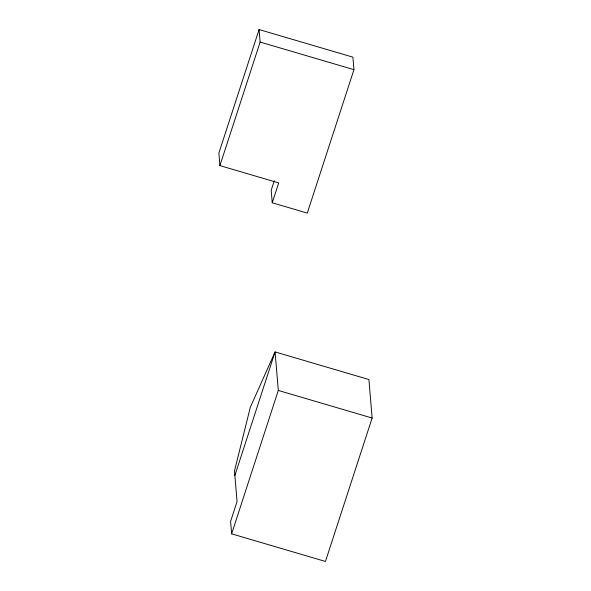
<?xml version="1.0" encoding="UTF-8"?>
<svg xmlns="http://www.w3.org/2000/svg" width="591" height="591" viewBox="0 0 591 591"><rect width="100%" height="100%" fill="white"/><g stroke="black" fill="none" stroke-linecap="round" stroke-linejoin="round"><path stroke-width="0.89" d="M259.08 29.55L218.869 153.099L219.918 165.613L278.716 182.915L272.244 202.779L307.276 213.085L353.95 69.672L352.901 57.157L259.08 29.55L260.129 42.064L219.918 165.613M274.29 180.765L271.195 190.265L272.244 202.779M234.871 475.474L275.081 351.926L368.902 379.533L372.131 418.036L325.456 561.45L231.635 533.843L230.593 521.425L237.057 501.56L234.487 470.916L250.355 407.169L275.081 351.926L278.309 390.429L231.635 533.843M260.129 42.064L353.95 69.672M278.309 390.429L372.131 418.036"/></g></svg>
